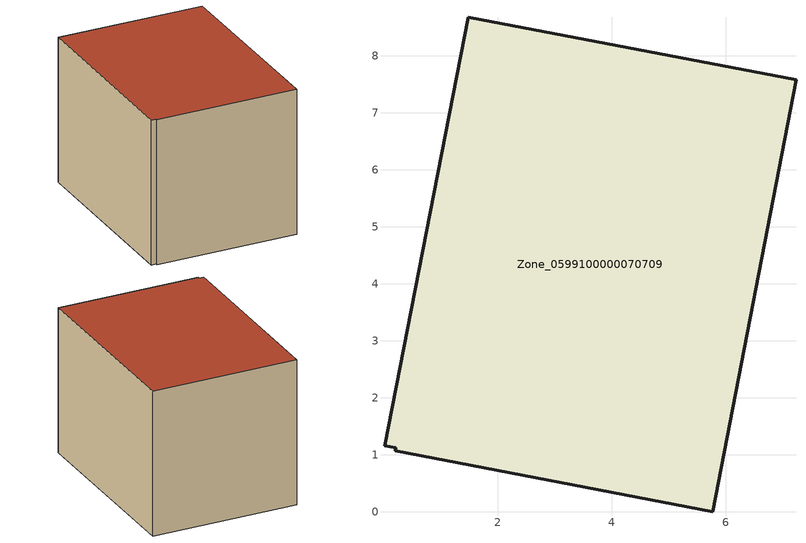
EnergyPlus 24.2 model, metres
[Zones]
Zone_0599100000070709
 floor ground (C_G): 5.77,0 0.2,1.07 0.21,1.13 0.01,1.16 1.48,8.68 7.23,7.58 z0
 wall outside (C_F): 5.77,0 7.23,7.58 1.48,8.68 0.01,1.16 0.21,1.13 0.2,1.07 5.77,0 z0:5.86
 roof outside (C_R): 0.2,1.07 5.77,0 7.23,7.58 1.48,8.68 0.01,1.16 0.21,1.13 z5.86
[BUILDING]
Pand.0599100000070709: North Axis=0; Terrain=City; Loads Convergence Tolerance Value=0.04; Temperature Convergence Tolerance Value=0.4; Solar Distribution=FullExterior; Maximum Number of Warmup Days=25; Minimum Number of Warmup Days=1
[Site:Location]
Rotterdam.The.Hague.AP_ZH_NLD Design_Conditions: Latitude=51.96; Longitude=4.45; Time Zone=1; Elevation=-4.5
[SITE:GROUNDTEMPERATURE:BUILDINGSURFACE]
18, 18, 18, 18, 18, 18, 18, 18, 18, 18, 18, 18
[MATERIAL] Thermal Absorptance=0.9; Solar Absorptance=0.7; Visible Absorptance=0.7
Name | Roughness | Thickness | Conductivity | Density | Specific Heat
G.TI.1946-1964 | MediumSmooth | 0.15 | 1 | 540 | 1210
F.TI.1946-1964 | Rough | 0.3 | 0.857143 | 1920 | 840
R.TI.1946-1964 | MediumRough | 0.2 | 0.277778 | 1500 | 1000
[CONSTRUCTION]
C_G: G.TI.1946-1964
C_F: F.TI.1946-1964
C_R: R.TI.1946-1964
[ZONE]
Zone_0599100000070709: Type=1; Multiplier=1; Ceiling Height=Autocalculate; Volume=Autocalculate; Floor Area=autocalculate; Part of Total Floor Area=Yes
[ZONEINFILTRATION:DESIGNFLOWRATE]
Infil_Zone_0599100000070709: Zone or ZoneList or Space or SpaceList=Zone_0599100000070709; Schedule=AlwaysOn; Design Flow Rate Calculation Method=Flow/Area; Flow Rate per Floor Area=0.003; Constant Term Coefficient=1; Temperature Term Coefficient=0; Velocity Term Coefficient=0; Velocity Squared Term Coefficient=0
[HVACTEMPLATE:ZONE:IDEALLOADSAIRSYSTEM]
Zone_0599100000070709: Maximum Heating Supply Air Temperature=50; Minimum Cooling Supply Air Temperature=13; Maximum Heating Supply Air Humidity Ratio=0.0156; Minimum Cooling Supply Air Humidity Ratio=0.0077; Heating Limit=NoLimit; Cooling Limit=NoLimit; Dehumidification Control Type=ConstantSensibleHeatRatio; Cooling Sensible Heat Ratio=0.7; Dehumidification Setpoint=60; Humidification Control Type=None; Humidification Setpoint=30; Outdoor Air Method=None; Outdoor Air Flow Rate per Person=0.00944; Outdoor Air Flow Rate per Zone Floor Area=0; Outdoor Air Flow Rate per Zone=0; Demand Controlled Ventilation Type=None; Outdoor Air Economizer Type=NoEconomizer; Heat Recovery Type=None; Sensible Heat Recovery Effectiveness=0.7; Latent Heat Recovery Effectiveness=0.65
[ZONECONTROL:THERMOSTAT]
ThermostatControl_Zone_0599100000070709: Zone or ZoneList=Zone_0599100000070709; Control Type Schedule=DualSetpointControlType; Control 1=Thermostat_Zone_0599100000070709; Temperature Difference Between Cutout And Setpoint=0
[THERMOSTATSETPOINT:DUALSETPOINT]
Thermostat_Zone_0599100000070709: Heating Setpoint Temperature Schedule=HeatingSetpoint_Zone_0599100000070709; Cooling Setpoint Temperature Schedule=CoolingSetpoint_Zone_0599100000070709
[SCHEDULE:COMPACT]
HeatingSetpoint_Zone_0599100000070709: Through: 12/31, For: AllDays, Until: 24:00, 21
CoolingSetpoint_Zone_0599100000070709: Through: 12/31, For: AllDays, Until: 24:00, 24
DualSetpointControlType: Through: 12/31, For: AllDays, Until: 24:00, 4
AlwaysOn: Through: 12/31, For: AllDays, Until: 24:00, 1
